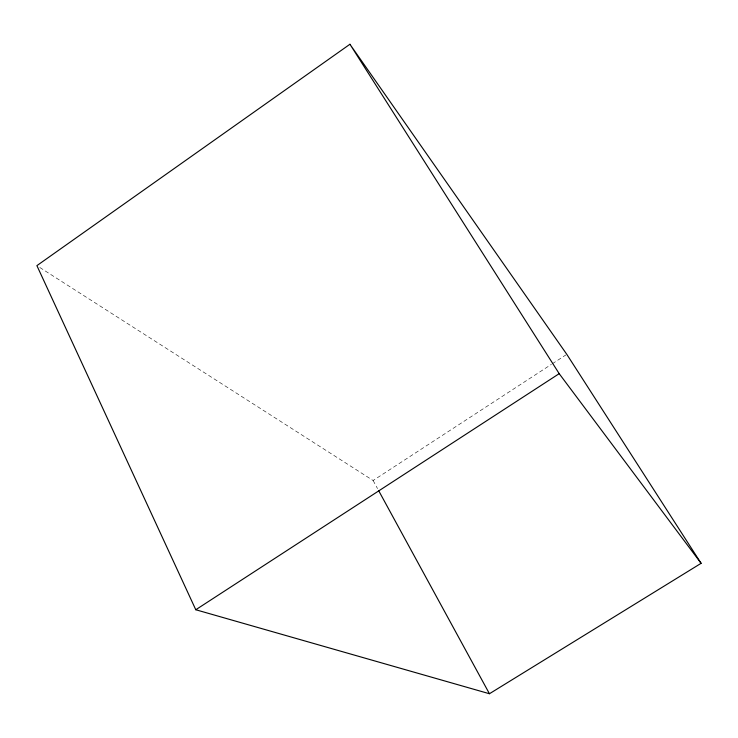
<?xml version="1.0" encoding="UTF-8"?>
<svg xmlns="http://www.w3.org/2000/svg" width="738" height="738" viewBox="0 0 738 738"><rect width="100%" height="100%" fill="white"/><g stroke="black" fill="none" stroke-linecap="round" stroke-linejoin="round"><path stroke-width="0.55" stroke-dasharray="3.69 2.77" d="M39.806 267.488L373.114 480.503L551.387 364.378M552.347 363.751L565.843 354.969M373.114 480.503L377.533 488.584"/><path stroke-width="1.11" d="M349.932 44.262L36.9 265.634L195.782 609.745L489.442 693.738L701.1 563.315L566.802 354.341L349.932 44.262L559.192 373.659L701.1 563.315M195.782 609.745L559.192 373.659M378.631 490.604L489.442 693.738"/></g></svg>
